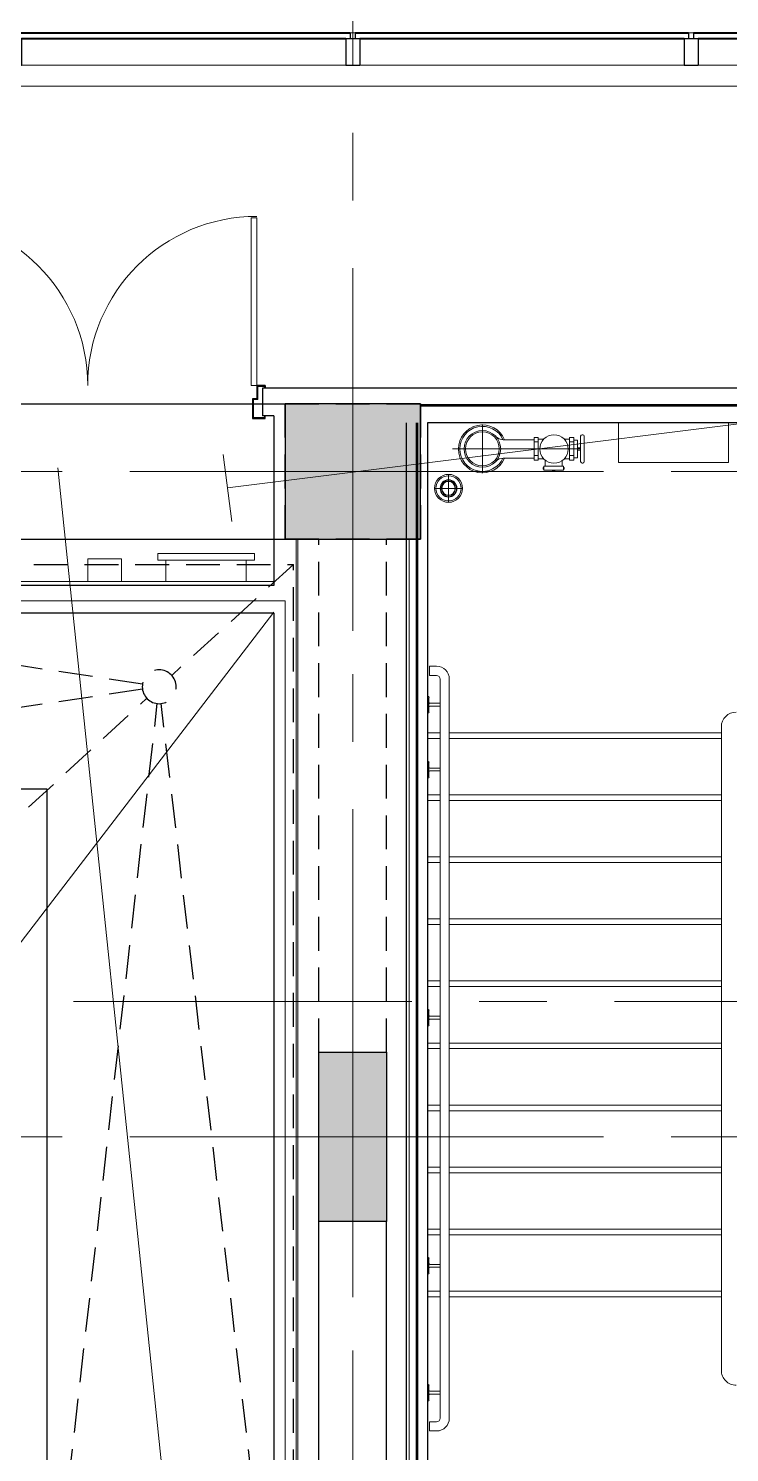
# Model space of a CAD drawing. Header units: inches. Extents: x -26500 to -19489, y -3216 to 2257.
# Drawn here: x -22198.5 to -22074.2, y 847.2 to 1099.7 of the extents above; entities that cross this region are included whole.
import ezdxf

# ---------------------------------------------------------------- set-up
doc = ezdxf.new("R2010")
doc.units = ezdxf.units.IN
doc.header["$LTSCALE"] = 48
doc.header["$MEASUREMENT"] = 0
for name, pattern in [('A113$0$CENTER', [2, 1.25, -0.25, 0.25, -0.25]), ('A113$0$DGN Style 2', [173.538547, 104.123128, -69.415419]), ('A113$0$DGN Style 4', [277.835214, 138.830838, -69.415419, 0.173539, -69.415419]), ('NB - PH Mezzanine_plan$0$HIDDEN2', [0.1875, 0.125, -0.0625])]:
    doc.linetypes.add(name, pattern=pattern)
for name, color, linetype in [('A113$0$A-ANNO-IDEN', 8, 'Continuous'), ('A113$0$A-ANNO-PATT-1-12', 8, 'Continuous'), ('A113$0$A-ANNO-PATT-13-14', 8, 'Continuous'), ('A113$0$A-COLS-COLS13-14', 8, 'Continuous'), ('A113$0$A-DOOR', 8, 'Continuous'), ('A113$0$A-DOOR-FRAM', 8, 'Continuous'), ('A113$0$A-FLOR-HRAL', 8, 'Continuous'), ('A113$0$A-FLOR-OPN-TO-BELOW', 8, 'Continuous'), ('A113$0$A-FLOR-SLAB', 8, 'Continuous'), ('A113$0$A-FLOR-SLEEVE', 8, 'Continuous'), ('A113$0$A-FLOR-SPRK', 133, 'Continuous'), ('A113$0$A-FLOR-STRS', 8, 'Continuous'), ('A113$0$A-GLAZ', 8, 'Continuous'), ('A113$0$A-GRID-GRDP0-15', 8, 'Continuous'), ('A113$0$A-STRUCT-ABOVE', 8, 'Continuous'), ('A113$0$A-WALL-FIRE', 8, 'Continuous'), ('A113$0$A-WALL-FULL-INTR', 8, 'Continuous'), ('A113$0$A-WALL-INTR', 8, 'Continuous'), ('A113$0$E-PANEL', 8, 'Continuous'), ('A113$0$Level 20', 8, 'Continuous'), ('A113$0$Level 25', 8, 'Continuous'), ('A113$0$S-BEAM', 8, 'Continuous'), ('NB - PH Mezzanine_plan$0$stcbeams', 1, 'NB - PH Mezzanine_plan$0$HIDDEN2'), ('NB - PH Mezzanine_plan$0$STCCOLS1', 1, 'NB - PH Mezzanine_plan$0$HIDDEN2'), ('NB - PH Mezzanine_plan$0$STPTREINF', 1, 'NB - PH Mezzanine_plan$0$HIDDEN2'), ('NB - PH Mezzanine_plan$0$STRFDRAIN', 1, 'NB - PH Mezzanine_plan$0$HIDDEN2'), ('XREF', 7, 'Continuous')]:
    doc.layers.add(name, color=color, linetype=linetype)

# ---------------------------------------------------------------- blocks, each defined once
blk = doc.blocks.new('A113$0$roof5win_22')
at = {"layer": 'A113$0$A-GLAZ', "linetype": 'Continuous', "lineweight": 30}
for p, q in [((0.8125, 5.75), (0.8125, 4.75)), ((1.6875, 5.75), (1.6875, 4.75)), ((0, 4.75), (0, 0)), ((0, 4.75), (2.5, 4.75)), ((2.5, 4.75), (2.5, 0)), ((0, 0), (2.5, 0))]:
    blk.add_line(p, q, dxfattribs=at)
at = {"layer": 'A113$0$A-GLAZ', "linetype": 'Continuous', "lineweight": 0}
for p, q in [((1.6875, 5.75), (0.8125, 5.75)), ((2.5, 0), (60, 0))]:
    blk.add_line(p, q, dxfattribs=at)
at = {"layer": 'A113$0$A-GLAZ', "linetype": 'Continuous', "lineweight": 40}
for p, q in [((1.6875, 5.75), (60.8125, 5.75)), ((2.5, 4.75), (60, 4.75))]:
    blk.add_line(p, q, dxfattribs=at)
blk = doc.blocks.new('*U765')
at = {"layer": 'A113$0$A-FLOR-HRAL', "linetype": 'Continuous', "lineweight": 0}
for p, q in [((-1.1, 1.5), (-1.04, 1.5)), ((-1.1, 1.5), (-1.1, -1.5)), ((-0.86, -0.01), (-0.86, 1.32)), ((-0.73, 0.24), (1.11, 0.24)), ((-1.1, -1.5), (-1.04, -1.5)), ((-0.86, -0.01), (-0.86, -1.32)), ((-0.73, -0.26), (1.11, -0.26))]:
    blk.add_line(p, q, dxfattribs=at)
at = {"layer": 'A113$0$A-FLOR-HRAL', "linetype": 'Continuous', "lineweight": 0, "extrusion": (0, 0, -1)}
for centre, radius, start, end in [((1.04, 1.32), 0.188, 90, 180), ((0.73, 0.37), 0.125, 270, 0), ((1.04, -1.32), 0.188, 180, 270)]:
    blk.add_arc(centre, radius, start, end, dxfattribs=at)
at = {"layer": 'A113$0$A-FLOR-HRAL', "linetype": 'Continuous', "lineweight": 0}
blk.add_arc((-0.73, -0.38), 0.125, 90, 180, dxfattribs=at)
blk = doc.blocks.new('*U764')
at = {"layer": 'A113$0$A-FLOR-HRAL', "linetype": 'Continuous', "lineweight": 0}
for p, q in [((-1.1, 1.5), (-1.04, 1.5)), ((-1.1, -1.5), (-1.1, 1.5)), ((-0.86, 0.01), (-0.86, 1.32)), ((-0.86, 0.01), (-0.86, -1.32)), ((-0.73, 0.26), (1.11, 0.26)), ((-1.1, -1.5), (-1.04, -1.5)), ((-0.73, -0.24), (1.11, -0.24))]:
    blk.add_line(p, q, dxfattribs=at)
for centre, radius, start, end in [((-1.04, 1.32), 0.188, 0, 90), ((-1.04, -1.32), 0.188, 270, 0), ((-0.73, -0.37), 0.125, 90, 180)]:
    blk.add_arc(centre, radius, start, end, dxfattribs=at)
at = {"layer": 'A113$0$A-FLOR-HRAL', "linetype": 'Continuous', "lineweight": 0, "extrusion": (0, 0, -1)}
blk.add_arc((0.73, 0.38), 0.125, 270, 0, dxfattribs=at)
blk = doc.blocks.new('*U770')
at = {"layer": 'A113$0$A-FLOR-SLEEVE', "linetype": 'Continuous', "lineweight": 13, "extrusion": (0, 0, -1)}
for radius in [2.48, 2.23]:
    blk.add_circle((23.59, -4.57), radius, dxfattribs=at)
at = {"layer": 'A113$0$A-FLOR-SLEEVE', "linetype": 'Continuous', "lineweight": 13}
for radius, start, end in [(4.25, 22.4795, 337.5205), (4, 23.9695, 336.0305)]:
    blk.add_arc((-17.59, 2.43), radius, start, end, dxfattribs=at)
at = {"layer": 'A113$0$A-FLOR-SPRK', "linetype": 'A113$0$DGN Style 4', "lineweight": 0}
for p, q in [((-17.59, 6.76), (-17.59, 2.43)), ((-17.59, 2.43), (-22.87, 2.43)), ((-17.59, 2.43), (-17.59, -1.9)), ((-0.2, 2.43), (-17.59, 2.43)), ((-23.59, -7.05), (-23.59, -2.1)), ((-21.11, -4.57), (-26.06, -4.57))]:
    blk.add_line(p, q, dxfattribs=at)
at = {"layer": 'A113$0$A-FLOR-SPRK', "linetype": 'Continuous', "lineweight": 13}
for p, q in [((-13.9, 4.05), (-8.43, 4.05)), ((-8.43, 0.43), (-8.43, 4.43)), ((-8.43, 4.43), (-7.68, 4.43)), ((-8.41, 3.69), (-7.68, 3.69)), ((-7.68, 0.43), (-7.68, 4.45)), ((-6.67, 4.18), (-7.68, 4.18)), ((-2.14, 4.18), (-3.08, 4.18)), ((-2.14, 0.43), (-2.14, 4.43)), ((-2.14, 4.43), (-1.39, 4.43)), ((-2.12, 3.69), (-1.39, 3.69)), ((-1.39, 0.43), (-1.39, 4.45)), ((-13.9, 0.8), (-8.43, 0.8)), ((-8.43, 1.27), (-7.68, 1.27)), ((-8.43, 0.43), (-7.68, 0.43)), ((-8.41, 2.42), (-7.68, 2.42)), ((-8.41, 1.27), (-7.66, 1.27)), ((-6.69, 0.68), (-7.68, 0.68)), ((-6.43, -0.66), (-6.43, 0.45)), ((-3.43, -0.66), (-3.43, 0.34)), ((-2.14, 0.68), (-3.08, 0.68)), ((-2.14, 1.27), (-1.39, 1.27)), ((-2.14, 0.43), (-1.39, 0.43)), ((-2.12, 2.42), (-1.39, 2.42)), ((-2.12, 1.27), (-1.37, 1.27)), ((-3.18, -0.66), (-6.68, -0.66)), ((-6.68, -1.34), (-6.68, -0.66)), ((-3.18, -1.34), (-6.68, -1.34)), ((-3.18, -1.34), (-3.18, -0.66))]:
    blk.add_line(p, q, dxfattribs=at)
at = {"layer": 'A113$0$A-FLOR-SPRK', "linetype": 'Continuous', "lineweight": 13, "flags": 128}
for points in [[(-0.16, 0.17), (-0.16, 4.68)], [(0.09, 4.93), (0.24, 4.93)], [(0.49, 4.68), (0.49, 0.17)], [(0.24, -0.08), (0.09, -0.08)]]:
    blk.add_lwpolyline(points, dxfattribs=at)
at = {"layer": 'A113$0$A-FLOR-SPRK', "linetype": 'Continuous', "lineweight": 13}
for radius in [3.25, 3]:
    blk.add_circle((-17.59, 2.43), radius, dxfattribs=at)
at = {"layer": 'A113$0$A-FLOR-SPRK', "linetype": 'Continuous', "lineweight": 30, "extrusion": (0, 0, -1)}
for radius in [1.48, 1.23]:
    blk.add_circle((23.59, -4.57), radius, dxfattribs=at)
at = {"layer": 'A113$0$A-FLOR-SPRK', "linetype": 'Continuous', "lineweight": 13, "extrusion": (0, 0, -1)}
for centre, radius, start, end in [((13.84, 5.92), 1.87, 271.6029, 316.2822), ((-0.09, 0.17), 0.25, 270, 360)]:
    blk.add_arc(centre, radius, start, end, dxfattribs=at)
at = {"layer": 'A113$0$A-FLOR-SPRK', "linetype": 'Continuous', "lineweight": 13}
for centre, radius, start, end in [((0.09, 4.68), 0.25, 90, 180), ((0.24, 4.68), 0.25, 0, 90), ((-13.84, -1.07), 1.87, 91.6029, 136.2822), ((0.24, 0.17), 0.25, 270, 0)]:
    blk.add_arc(centre, radius, start, end, dxfattribs=at)
blk.add_ellipse((-4.89, 2.41), major_axis=(0, -2.52), ratio=0.999989, dxfattribs=at)
at = {"layer": 'A113$0$A-FLOR-SPRK', "linetype": 'A113$0$DGN Style 2', "lineweight": 0}
for points in [[(3.84, 7.05), (3.84, 7.05), (3.84, 7.05)], [(6.53, 7.05), (26.06, 7.05), (26.06, 0.01), (6.53, 0.01)]]:
    blk.add_3dface(points, dxfattribs=at)
at = {"layer": 'A113$0$A-FLOR-SPRK', "linetype": 'Continuous', "lineweight": 13}
for points in [[(-1.39, 0.86), (-0.7, 0.86), (-0.7, 4), (-1.39, 4)], [(-0.7, 2.18), (-0.17, 2.18), (-0.17, 2.62), (-0.7, 2.62)], [(-6.68, -1.15), (-6.68, -0.87), (-6.8, -0.87), (-6.8, -1.15)], [(-4.72, -1.34), (-4.72, -1.49), (-5.16, -1.49), (-5.16, -1.34)], [(-3.06, -1.15), (-3.06, -0.87), (-3.18, -0.87), (-3.18, -1.15)]]:
    blk.add_3dface(points, dxfattribs=at)
blk = doc.blocks.new('*U821')
at = {"layer": 'A113$0$A-DOOR', "linetype": 'Continuous', "lineweight": 0, "extrusion": (0, 0, -1)}
blk.add_arc((240, -96.6, 0), 240, 90, 180, dxfattribs=at)
at = {"layer": 'A113$0$A-DOOR', "linetype": 'Continuous', "lineweight": 0}
blk.add_arc((240, -96.6, 0), 240, 90, 180, dxfattribs=at)
at = {"layer": 'A113$0$A-DOOR', "linetype": 'Continuous', "lineweight": 13}
for points in [[(-232, -96.6, 0), (-232, 141.4, 0), (-240, 141.4, 0), (-240, -96.6, 0)], [(232, -96.6, 0), (232, 141.4, 0), (240, 141.4, 0), (240, -96.6, 0)]]:
    blk.add_3dface(points, dxfattribs=at)
at = {"layer": 'A113$0$A-DOOR-FRAM', "linetype": 'Continuous', "lineweight": 30}
for p, q in [((-252, -96.6, 0), (-240, -96.6, 0)), ((-252, -96.6, 0), (-252, -99.6, 0)), ((-240, -96.6, 0), (-240, -115.4, 0)), ((252, -96.6, 0), (240, -96.6, 0)), ((240, -96.6, 0), (240, -115.4, 0)), ((252, -96.6, 0), (252, -99.6, 0)), ((-240, -115.4, 0), (-234, -115.4, 0)), ((-234, -115.4, 0), (-234, -143.4, 0)), ((240, -115.4, 0), (234, -115.4, 0)), ((234, -115.4, 0), (234, -143.4, 0)), ((-252, -143.4, 0), (-252, -140.4, 0)), ((252, -143.4, 0), (252, -140.4, 0)), ((-234, -143.4, 0), (-252, -143.4, 0)), ((234, -143.4, 0), (252, -143.4, 0))]:
    blk.add_line(p, q, dxfattribs=at)
at = {"layer": 'A113$0$A-DOOR-FRAM', "linetype": 'Continuous', "lineweight": 13}
for p, q in [((-252, -99.6, 0), (-250.8, -99.6, 0)), ((-250.8, -97.8, 0), (-241.2, -97.8, 0)), ((-250.8, -97.8, 0), (-250.8, -99.6, 0)), ((-241.2, -97.8, 0), (-241.2, -116.6, 0)), ((250.8, -97.8, 0), (241.2, -97.8, 0)), ((241.2, -97.8, 0), (241.2, -116.6, 0)), ((250.8, -97.8, 0), (250.8, -99.6, 0)), ((252, -99.6, 0), (250.8, -99.6, 0)), ((-241.2, -116.6, 0), (-235.2, -116.6, 0)), ((-235.2, -116.6, 0), (-235.2, -142.2, 0)), ((241.2, -116.6, 0), (235.2, -116.6, 0)), ((235.2, -116.6, 0), (235.2, -142.2, 0)), ((-250.8, -140.4, 0), (-252, -140.4, 0)), ((-250.8, -142.2, 0), (-250.8, -140.4, 0)), ((250.8, -142.2, 0), (250.8, -140.4, 0)), ((250.8, -140.4, 0), (252, -140.4, 0)), ((-235.2, -142.2, 0), (-250.8, -142.2, 0)), ((235.2, -142.2, 0), (250.8, -142.2, 0))]:
    blk.add_line(p, q, dxfattribs=at)
at = {"layer": 'A113$0$Level 25', "linetype": 'Continuous', "lineweight": 0, "extrusion": (0, 0, -1)}
blk.add_arc((240, -96.6, 0), 240, 90, 180, dxfattribs=at)
at = {"layer": 'A113$0$Level 25', "linetype": 'Continuous', "lineweight": 0}
blk.add_arc((240, -96.6, 0), 240, 90, 180, dxfattribs=at)
at = {"layer": 'A113$0$Level 25', "linetype": 'Continuous', "lineweight": 13}
for points in [[(-232, -96.6, 0), (-232, 141.4, 0), (-240, 141.4, 0), (-240, -96.6, 0)], [(232, -96.6, 0), (232, 141.4, 0), (240, 141.4, 0), (240, -96.6, 0)]]:
    blk.add_3dface(points, dxfattribs=at)
blk = doc.blocks.new('*U822')
at = {"layer": 'A113$0$E-PANEL', "linetype": 'Continuous', "lineweight": 0}
blk.add_line((-57, 10.2), (57, 10.2), dxfattribs=at)
at = {"layer": 'A113$0$E-PANEL', "linetype": 'Continuous', "lineweight": 13, "flags": 128}
for points in [[(-57, 10.2), (-68.6, 10.2), (-68.6, 19.8), (68.6, 19.8), (68.6, 10.2), (57, 10.2)], [(57, 10.2), (57, -19.8), (-57, -19.8), (-57, 10.2)]]:
    blk.add_lwpolyline(points, dxfattribs=at)
blk = doc.blocks.new('A113')
at = {"layer": 'A113$0$A-ANNO-IDEN', "lineweight": 0, "transparency": 33554687}
blk.add_line((-22193.34, 1021.83), (-22165.05, 750.22), dxfattribs=at)
at = {"layer": 'A113$0$A-ANNO-PATT-1-12', "lineweight": 30, "transparency": 33554687, "extrusion": (0, 0, -1)}
for points in [[(22153.02, 1009.17, 4909.55), (22129.02, 1009.17, 4909.55), (22153.02, 1033.17, 4909.55), (22129.02, 1033.17, 4909.55)], [(22147.02, 888.16, 4909.55), (22135.02, 888.16, 4909.55), (22147.02, 918.16, 4909.55), (22135.02, 918.16, 4909.55)]]:
    blk.add_solid(points, dxfattribs=at)
at = {"layer": 'A113$0$A-ANNO-PATT-13-14', "lineweight": 30, "transparency": 33554687}
blk.add_solid([(-22153.02, 1009.15, -4909.55), (-22129.02, 1009.15, -4909.55), (-22153.02, 1033.15, -4909.55), (-22129.02, 1033.15, -4909.55)], dxfattribs=at)
at = {"layer": 'A113$0$A-ANNO-PATT-13-14', "lineweight": 30, "transparency": 33554687, "extrusion": (0, 0, -1)}
blk.add_solid([(22147.01, 888.16, 4909.55), (22135.01, 888.16, 4909.55), (22147.01, 918.16, 4909.55), (22135.01, 918.16, 4909.55)], dxfattribs=at)
at = {"layer": 'A113$0$A-COLS-COLS13-14', "lineweight": 0, "transparency": 33554687}
for p, q in [((-22141.02, 992.87, -4909.55), (-22141.02, 1049.15, -4909.55)), ((-22141.02, 992.87, -4909.55), (-22141.02, 1049.15, -4909.55)), ((-22169.77, 1021.17, -4909.55), (-22113.77, 1021.17, -4909.55)), ((-22169.77, 1021.15, -4909.55), (-22113.77, 1021.15, -4909.55)), ((-22141.03, 874.73, -4909.55), (-22141.03, 930.73, -4909.55)), ((-22169.76, 903.16, -4909.55), (-22113.76, 903.16, -4909.55))]:
    blk.add_line(p, q, dxfattribs=at)
at = {"layer": 'A113$0$A-COLS-COLS13-14', "lineweight": 30, "transparency": 33554687}
for points in [[(-22129.02, 1009.15, -4909.55), (-22129.02, 1033.15, -4909.55), (-22153.02, 1033.15, -4909.55), (-22153.02, 1009.15, -4909.55)], [(-22147.01, 918.16, -4909.55), (-22135.01, 918.16, -4909.55), (-22135.01, 888.16, -4909.55), (-22147.01, 888.16, -4909.55)]]:
    blk.add_3dface(points, dxfattribs=at)
at = {"layer": 'A113$0$A-FLOR-HRAL', "lineweight": 13, "transparency": 33554687}
for p, q in [((-22127.4, 984.97, 1992.75), (-22127.4, 986.62, 1992.75)), ((-22126.15, 986.62, 1992.75), (-22127.4, 986.62, 1992.75)), ((-22126.15, 984.97, 1992.75), (-22127.4, 984.97, 1992.75)), ((-22125.52, 984.34, 1992.75), (-22125.52, 853.23, 1992.75)), ((-22123.9, 984.34, 1992.75), (-22123.9, 853.23, 1992.75)), ((-22075.65, 861.73, 1992.75), (-22075.65, 975.86, 1992.75)), ((-22127.4, 850.98, 1992.75), (-22127.4, 852.61, 1992.75)), ((-22126.15, 852.61, 1992.75), (-22127.4, 852.61, 1992.75)), ((-22126.15, 850.98, 1992.75), (-22127.4, 850.98, 1992.75))]:
    blk.add_line(p, q, dxfattribs=at)
for centre, radius, start, end in [((-22126.15, 984.37, 1992.75), 2.25, 0.1265, 90), ((-22126.15, 984.35, 1992.75), 0.625, 359.7619, 90), ((-22073.02, 975.86, 1992.75), 2.63, 90, 179.983), ((-22126.15, 853.23, 1992.75), 0.625, 270, 360), ((-22126.15, 853.23, 1992.75), 2.25, 270, 360)]:
    blk.add_arc(centre, radius, start, end, dxfattribs=at)
at = {"layer": 'A113$0$A-FLOR-HRAL', "lineweight": 13, "transparency": 33554687, "extrusion": (0, 0, -1)}
blk.add_arc((22073.02, 861.73, -1992.75), 2.63, 270, 0.0009, dxfattribs=at)
at = {"layer": 'A113$0$A-FLOR-OPN-TO-BELOW', "lineweight": 0, "transparency": 33554687}
blk.add_line((-22155.02, 996.21, 1992.75), (-22487.99, 562.12, 1992.75), dxfattribs=at)
at = {"layer": 'A113$0$A-FLOR-SLAB', "lineweight": 0, "transparency": 33554687}
for q in [(-22489.99, 998.21, 1992.75), (-22153.02, 560.12, 1992.75)]:
    blk.add_line((-22153.02, 998.21, 1992.75), q, dxfattribs=at)
at = {"layer": 'A113$0$A-FLOR-STRS', "lineweight": 0, "transparency": 33554687}
for p, q in [((-22125.52, 974.79, 1992.75), (-22127.77, 974.79, 1992.75)), ((-22075.65, 974.79, 1992.75), (-22123.9, 974.79, 1992.75)), ((-22125.52, 963.79, 1992.75), (-22127.77, 963.79, 1992.75)), ((-22075.65, 963.79, 1992.75), (-22123.9, 963.79, 1992.75)), ((-22125.52, 952.79, 1992.75), (-22127.77, 952.79, 1992.75)), ((-22075.65, 952.79, 1992.75), (-22123.9, 952.79, 1992.75)), ((-22125.52, 941.79, 1992.75), (-22127.77, 941.79, 1992.75)), ((-22075.65, 941.79, 1992.75), (-22123.9, 941.79, 1992.75)), ((-22125.52, 930.79, 1992.75), (-22127.77, 930.79, 1992.75)), ((-22075.65, 930.79, 1992.75), (-22123.9, 930.79, 1992.75)), ((-22125.52, 919.79, 1992.75), (-22127.77, 919.79, 1992.75)), ((-22075.65, 919.79, 1992.75), (-22123.9, 919.79, 1992.75)), ((-22125.52, 908.79, 1992.75), (-22127.77, 908.79, 1992.75)), ((-22075.65, 908.79, 1992.75), (-22123.9, 908.79, 1992.75)), ((-22125.52, 897.79, 1992.75), (-22127.77, 897.79, 1992.75)), ((-22075.65, 897.79, 1992.75), (-22123.9, 897.79, 1992.75)), ((-22075.65, 886.79, 1992.75), (-22123.9, 886.79, 1992.75)), ((-22075.65, 875.79, 1992.75), (-22123.9, 875.79, 1992.75))]:
    blk.add_line(p, q, dxfattribs=at)
at = {"layer": 'A113$0$A-FLOR-STRS', "lineweight": 13, "transparency": 33554687}
for p, q in [((-22125.52, 973.79, 1992.75), (-22127.77, 973.79, 1992.75)), ((-22125.52, 973.79, 1992.75), (-22127.77, 973.79, 1992.75)), ((-22075.65, 973.79, 1992.75), (-22123.9, 973.79, 1992.75)), ((-22125.52, 962.79, 1992.75), (-22127.77, 962.79, 1992.75)), ((-22075.65, 962.79, 1992.75), (-22123.9, 962.79, 1992.75)), ((-22125.52, 951.79, 1992.75), (-22127.77, 951.79, 1992.75)), ((-22075.65, 951.79, 1992.75), (-22123.9, 951.79, 1992.75)), ((-22125.52, 940.79, 1992.75), (-22127.77, 940.79, 1992.75)), ((-22075.65, 940.79, 1992.75), (-22123.9, 940.79, 1992.75)), ((-22125.52, 929.79, 1992.75), (-22127.77, 929.79, 1992.75)), ((-22075.65, 929.79, 1992.75), (-22123.9, 929.79, 1992.75)), ((-22125.52, 918.79, 1992.75), (-22127.65, 918.79, 1992.75)), ((-22075.65, 918.79, 1992.75), (-22123.9, 918.79, 1992.75)), ((-22125.52, 907.79, 1992.75), (-22127.77, 907.79, 1992.75)), ((-22075.65, 907.79, 1992.75), (-22123.9, 907.79, 1992.75)), ((-22125.52, 896.79, 1992.75), (-22127.77, 896.79, 1992.75)), ((-22075.65, 896.79, 1992.75), (-22123.9, 896.79, 1992.75)), ((-22075.65, 885.79, 1992.75), (-22123.9, 885.79, 1992.75)), ((-22075.65, 874.79, 1992.75), (-22123.9, 874.79, 1992.75))]:
    blk.add_line(p, q, dxfattribs=at)
at = {"layer": 'A113$0$A-GRID-GRDP0-15', "linetype": 'A113$0$CENTER', "lineweight": 0, "transparency": 33554687}
for p, q in [((-22141.02, 2113.24), (-22141.02, -676.9)), ((-23884.56, 1021.17), (-20452.76, 1021.17)), ((-24110.57, 927.16), (-20437.54, 927.16)), ((-23884.56, 903.16), (-20364.93, 903.16))]:
    blk.add_line(p, q, dxfattribs=at)
at = {"layer": 'A113$0$A-STRUCT-ABOVE', "lineweight": 0, "transparency": 33554687}
for p, q in [((-22580.52, 1033.15, 1992.75), (-22153.02, 1033.15, 1992.75)), ((-22152.82, 1009.15, 1992.75), (-22580.52, 1009.15, 1992.75))]:
    blk.add_line(p, q, dxfattribs=at)
at = {"layer": 'A113$0$A-WALL-FIRE', "lineweight": 53, "transparency": 33554687}
for p, q in [((-22055.78, 1032.86, 1992.75), (-22129.02, 1032.86, 1992.75)), ((-22129.65, 1029.79, 1992.75), (-22129.65, 776.92, 1992.75))]:
    blk.add_line(p, q, dxfattribs=at)
at = {"layer": 'A113$0$A-WALL-FULL-INTR', "lineweight": 30, "transparency": 33554687}
for p, q in [((-22055.78, 1035.92, 1992.75), (-22157.03, 1035.92, 1992.75)), ((-22157.03, 1035.92, 1992.75), (-22157.03, 1031.04, 1992.75)), ((-22155.03, 1031.04, 1992.75), (-22157.03, 1031.04, 1992.75)), ((-22155.03, 1031.04, 1992.75), (-22155.03, 1000.92, 1992.75)), ((-22131.52, 1029.79, 1992.75), (-22131.52, 775.04, 1992.75)), ((-22127.77, 1029.79, 1992.75), (-22127.77, 807.79, 1992.75)), ((-22055.78, 1029.79, 1992.75), (-22127.77, 1029.79, 1992.75)), ((-22155.03, 1000.92, 1992.75), (-22226.15, 1000.92, 1992.75)), ((-22155.03, 996.05, 1992.75), (-22487.99, 996.05, 1992.75)), ((-22155.03, 996.05, 1992.75), (-22155.03, 562.12, 1992.75))]:
    blk.add_line(p, q, dxfattribs=at)
at = {"layer": 'A113$0$A-WALL-FULL-INTR', "lineweight": 0, "transparency": 33554687}
for p, q in [((-22150.78, 1009.15, 1992.75), (-22150.78, 562.12, 1992.75)), ((-22155.03, 1001.67, 1992.75), (-22226.15, 1001.67, 1992.75))]:
    blk.add_line(p, q, dxfattribs=at)
at = {"layer": 'A113$0$A-WALL-INTR', "lineweight": 0, "transparency": 33554687}
blk.add_line((-22638.27, 1089.49, 1992.75), (-21643.77, 1089.49, 1992.75), dxfattribs=at)
at = {"layer": 'A113$0$E-PANEL', "lineweight": 13, "transparency": 33554687}
blk.add_3dface([(-22182.02, 1005.67, 1992.75), (-22188.02, 1005.67, 1992.75), (-22188.02, 1001.67, 1992.75), (-22182.02, 1001.67, 1992.75)], dxfattribs=at)
at = {"layer": 'A113$0$Level 20', "lineweight": 0, "transparency": 33554687}
for p, q in [((-22125.52, 886.79, 1992.75), (-22127.77, 886.79, 1992.75)), ((-22125.52, 875.79, 1992.75), (-22127.77, 875.79, 1992.75))]:
    blk.add_line(p, q, dxfattribs=at)
at = {"layer": 'A113$0$Level 20', "lineweight": 13, "transparency": 33554687}
for p, q in [((-22125.52, 885.79, 1992.75), (-22127.77, 885.79, 1992.75)), ((-22125.52, 874.79, 1992.75), (-22127.77, 874.79, 1992.75))]:
    blk.add_line(p, q, dxfattribs=at)
at = {"layer": 'A113$0$S-BEAM', "lineweight": 0, "transparency": 33554687}
for p, q in [((-22151.01, 379.16, 1992.75), (-22151.03, 1009.17, 1992.75)), ((-22131.02, 379.16, 1992.75), (-22131.02, 1009.17, 1992.75))]:
    blk.add_line(p, q, dxfattribs=at)
at = {"layer": 'A113$0$A-FLOR-HRAL', "lineweight": 0, "transparency": 33554687}
for name, p in [('*U764', (-22126.64, 979.78, 1992.75)), ('*U764', (-22126.64, 968.29, 1992.75)), ('*U765', (-22126.64, 924.29, 1992.75)), ('*U765', (-22126.64, 880.29, 1992.75)), ('*U765', (-22126.64, 857.79, 1992.75))]:
    blk.add_blockref(name, p, dxfattribs=at)
at = {"layer": 'A113$0$A-FLOR-SPRK', "lineweight": 0, "transparency": 33554687}
blk.add_blockref('*U770', (-22100.44, 1022.74, 1992.75), dxfattribs=at)
at = {"layer": 'A113$0$A-GLAZ', "lineweight": 30, "transparency": 33554687}
for p in [(-22202.27, 1093.24, 1992.75), (-22142.27, 1093.24, 1992.75), (-22082.27, 1093.24, 1992.75)]:
    blk.add_blockref('A113$0$roof5win_22', p, dxfattribs=at)
at = {"layer": 'A113$0$E-PANEL', "lineweight": 13, "transparency": 33554687, "extrusion": (0, 0, -1), "xscale": 0.125, "yscale": 0.125, "zscale": 0.125}
blk.add_blockref('*U822', (22167.02, 1004.14, -1992.75), dxfattribs=at)
at = {"layer": 'A113$0$Level 25', "lineweight": 0, "transparency": 33554687, "xscale": 0.125, "yscale": 0.125, "zscale": 0.125}
blk.add_blockref('*U821', (-22188.03, 1048.49, 1992.75), dxfattribs=at)
blk = doc.blocks.new('NB - PH Mezzanine_plan')
at = {"layer": 'NB - PH Mezzanine_plan$0$stcbeams', "linetype": 'Continuous', "transparency": 33554687}
for p, q in [((-22619, 1033.15), (-22153.02, 1033.17, 0)), ((-22607, 1009.15), (-22153.02, 1009.17, 0)), ((-22147.03, 682.15), (-22147.02, 888.16)), ((-22135.03, 682.15), (-22135.02, 888.16))]:
    blk.add_line(p, q, dxfattribs=at)
at = {"layer": 'NB - PH Mezzanine_plan$0$stcbeams', "transparency": 33554687}
for p, q in [((-22147.02, 918.16, 0), (-22147.03, 1009.15)), ((-22135.04, 918.16), (-22135.04, 1009.15))]:
    blk.add_line(p, q, dxfattribs=at)
at = {"layer": 'NB - PH Mezzanine_plan$0$stcbeams', "linetype": 'Continuous', "transparency": 33554687}
blk.add_lwpolyline([(-22447.78, 964.85), (-22195.28, 964.85), (-22195.28, 592.35), (-22447.78, 592.35)], close=True, dxfattribs=at)
at = {"layer": 'NB - PH Mezzanine_plan$0$STCCOLS1', "transparency": 33554687, "elevation": 0}
blk.add_lwpolyline([(-22129.02, 1009.17), (-22153.02, 1009.17), (-22153.02, 1033.17), (-22129.02, 1033.17)], close=True, dxfattribs=at)
at = {"layer": 'NB - PH Mezzanine_plan$0$STCCOLS1', "transparency": 33554687}
blk.add_lwpolyline([(-22135.02, 888.16), (-22147.02, 888.16), (-22147.02, 918.16), (-22135.02, 918.16)], close=True, dxfattribs=at)
at = {"layer": 'NB - PH Mezzanine_plan$0$STPTREINF', "lineweight": 13, "ltscale": 39.370079, "transparency": 33554687}
blk.add_line((-22163.98, 1024.2), (-22162.49, 1012.29), dxfattribs=at)
blk.add_lwpolyline([(-21656.08, 1081.9), (-22163.23, 1018.24)], dxfattribs=at)
at = {"layer": 'NB - PH Mezzanine_plan$0$STRFDRAIN', "transparency": 33554687}
for p, q in [((-22485.59, 1004.67), (-22151.52, 1004.67)), ((-22178.3, 983.43), (-22318.52, 1004.67)), ((-22151.52, 1004.67), (-22173.12, 985)), ((-22151.52, 553.67, 0), (-22151.52, 1004.67, 0)), ((-22178.3, 982.54), (-22318.52, 961.6)), ((-22198.52, 961.6), (-22177.54, 980.95)), ((-22198.52, 779.17), (-22175.68, 980)), ((-22151.52, 779.17), (-22174.99, 980))]:
    blk.add_line(p, q, dxfattribs=at)
at = {"layer": 'NB - PH Mezzanine_plan$0$STRFDRAIN', "transparency": 33554687, "extrusion": (0, 0, -1)}
blk.add_circle((22175.34, 982.98), 3, dxfattribs=at)

msp = doc.modelspace()

# ---------------------------------------------------------------- block references
at = {"layer": 'XREF'}
for name in ['A113', 'NB - PH Mezzanine_plan']:
    msp.add_blockref(name, (0, 0), dxfattribs=at)

doc.saveas('drawing.dxf')
